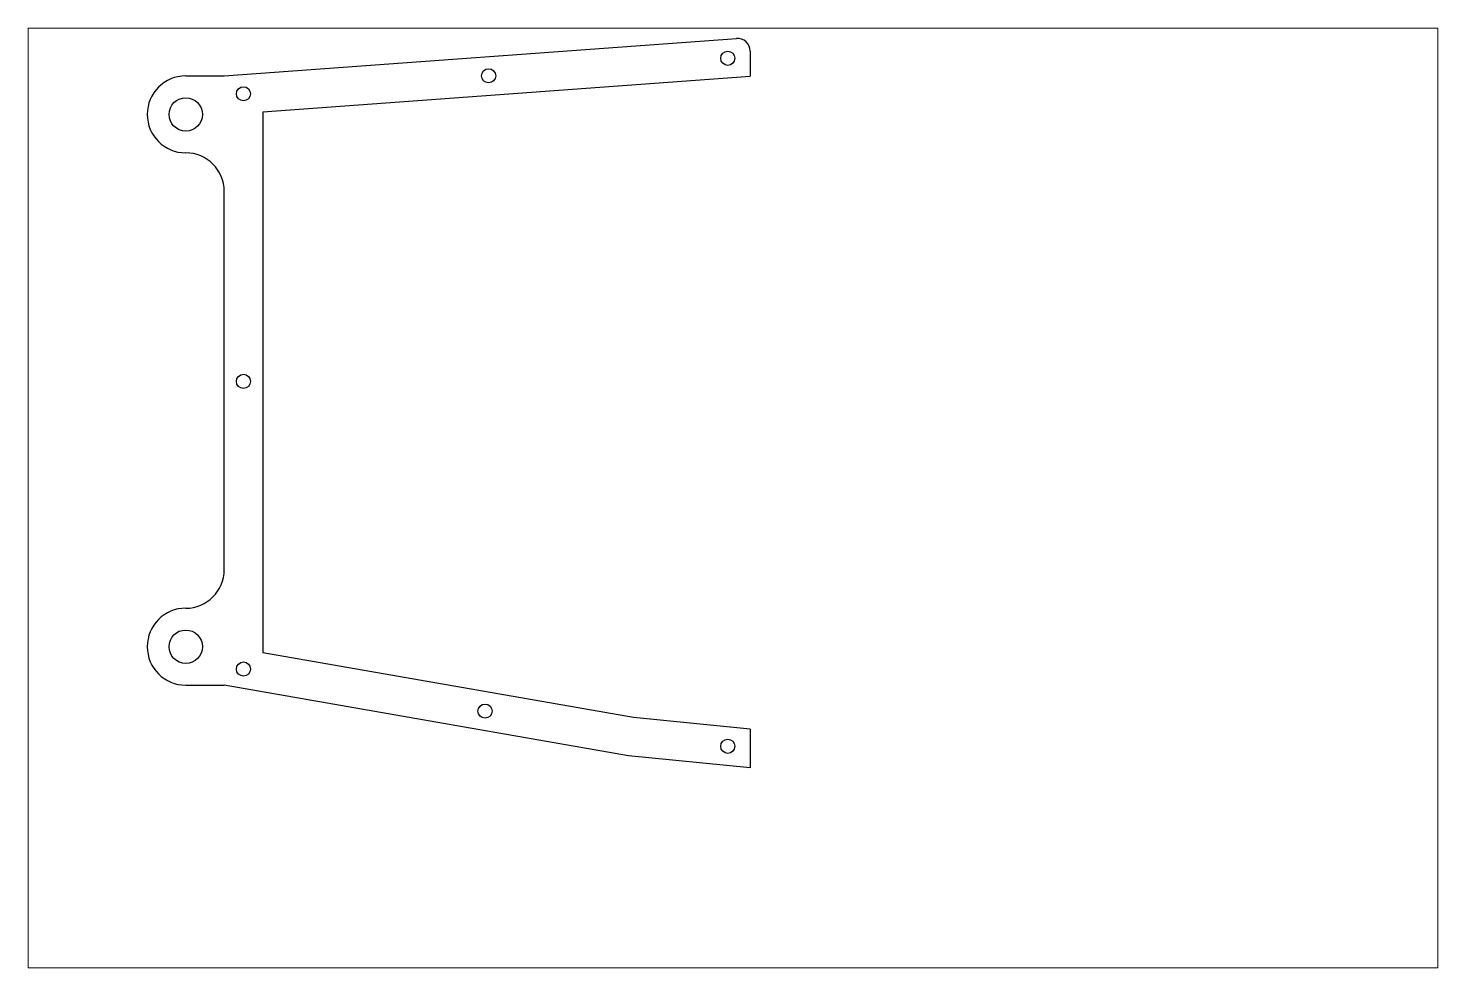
# Paper-space layout 'Layout1' of a CAD drawing. Header units: millimetres. Extents: x 1.05 to 9.45, y 0.7 to 6.3.
# The model-space entities are those that its viewports show. They can reach past a viewport. Long polylines and large blocks are cut down to what shows.
import ezdxf

# ---------------------------------------------------------------- set-up
doc = ezdxf.new("R2010")
doc.units = ezdxf.units.MM
doc.header["$MEASUREMENT"] = 0
doc.layers.add('inner', color=3, linetype='Continuous')

msp = doc.modelspace()

# ---------------------------------------------------------------- linework, layer by layer
at = {"layer": 'inner'}
for p, q in [((15.5, -30.5), (95.35, -24.66)), ((97.5, -26.65), (97.5, -30.52)), ((9.5, -30.5), (15.5, -30.5)), ((21.5, -36.08), (97.5, -30.52)), ((21.5, -36.08), (21.5, -120.46)), ((15.5, -107.5), (15.5, -48.5)), ((79.32, -130.55), (21.5, -120.46)), ((9.5, -125.5), (15.5, -125.5)), ((78.5, -136.5), (15.5, -125.5)), ((97.5, -132.37), (79.32, -130.55)), ((97.5, -132.37), (97.5, -138.4)), ((97.5, -138.4), (78.5, -136.5))]:
    msp.add_line(p, q, dxfattribs=at)
for centre, radius in [((94, -27.76), 1.1), ((56.72, -30.49), 1.1), ((18.5, -33.29), 1.1), ((9.5, -36.5), 2.6), ((18.5, -78.13), 1.1), ((9.5, -119.5), 2.6), ((18.5, -122.98), 1.1), ((56.16, -129.55), 1.1), ((94, -135.03), 1.1)]:
    msp.add_circle(centre, radius, dxfattribs=at)
for centre, radius, start, end in [((95.5, -26.65), 2, 0, 94.185), ((9.5, -36.5), 6, 90, 270), ((9.5, -48.5), 6, 0, 90), ((9.5, -107.5), 6, 270, 0), ((9.5, -119.5), 6, 90, 270)]:
    msp.add_arc(centre, radius, start, end, dxfattribs=at)

psp = doc.layouts.get("Layout1")

# ---------------------------------------------------------------- viewports
at = {"layer": '0'}
psp.add_viewport(center=(5.25, 3.5), size=(8.4, 5.6), view_center_point=(94.8165, -96.3157), view_height=146.505726, dxfattribs=at)

doc.saveas('drawing.dxf')
